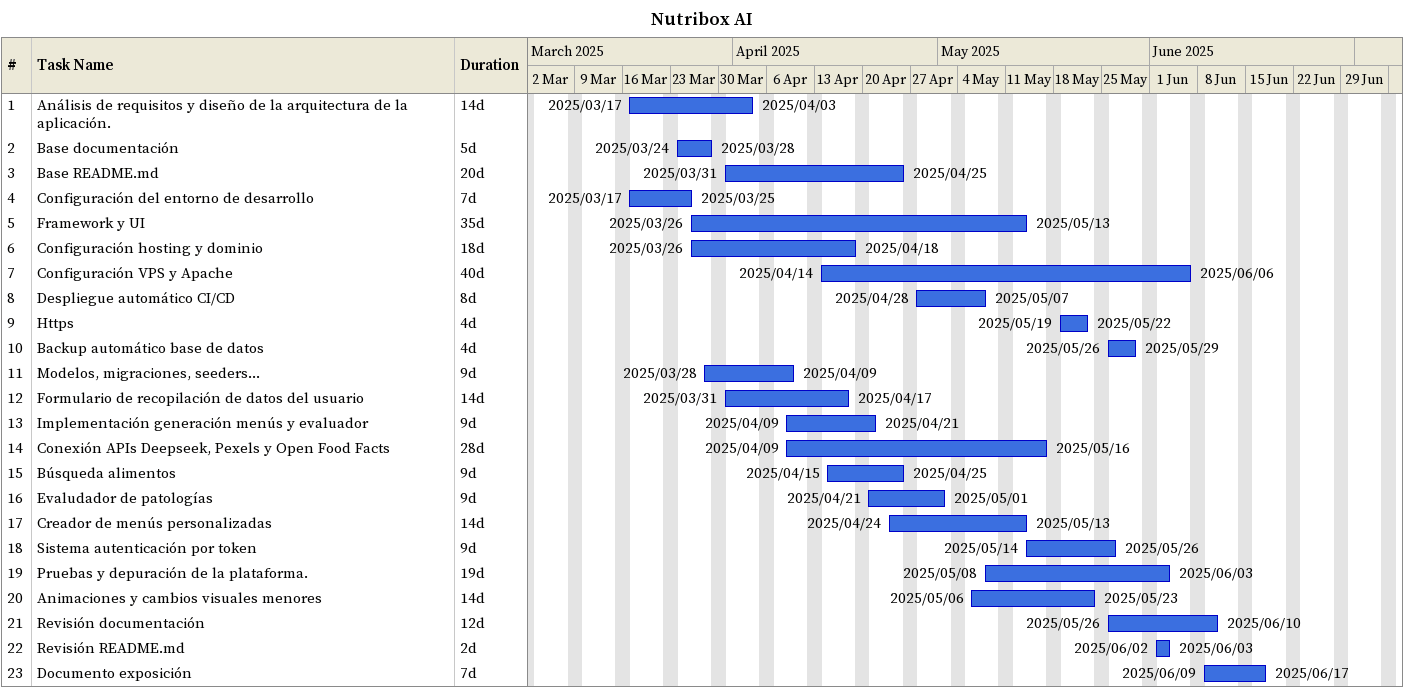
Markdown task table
Nutribox AI

| ID | Task | Duration | Start | Finish |
|---|---|---|---|---|
| 1 | Análisis de requisitos y diseño de la arquitectura de la aplicación. | 14d | 2025-03-17 | 2025-04-03 |
| 2 | Base documentación | 5d | 2025-03-24 | 2025-03-28 |
| 3 | Base README.md | 20d | 2025-03-31 | 2025-04-25 |
| 4 | Configuración del entorno de desarrollo | 7d | 2025-03-17 | 2025-03-25 |
| 5 | Framework y UI | 35d | 2025-03-26 | 2025-05-13 |
| 6 | Configuración hosting y dominio | 18d | 2025-03-26 | 2025-04-18 |
| 7 | Configuración VPS y Apache | 40d | 2025-04-14 | 2025-06-06 |
| 8 | Despliegue automático CI/CD | 8d | 2025-04-28 | 2025-05-07 |
| 9 | Https | 4d | 2025-05-19 | 2025-05-22 |
| 10 | Backup automático base de datos | 4d | 2025-05-26 | 2025-05-29 |
| 11 | Modelos, migraciones, seeders... | 9d | 2025-03-28 | 2025-04-09 |
| 12 | Formulario de recopilación de datos del usuario | 14d | 2025-03-31 | 2025-04-17 |
| 13 | Implementación generación menús y evaluador | 9d | 2025-04-09 | 2025-04-21 |
| 14 | Conexión APIs Deepseek, Pexels y Open Food Facts | 28d | 2025-04-09 | 2025-05-16 |
| 15 | Búsqueda alimentos | 9d | 2025-04-15 | 2025-04-25 |
| 16 | Evaludador de patologías | 9d | 2025-04-21 | 2025-05-01 |
| 17 | Creador de menús personalizadas | 14d | 2025-04-24 | 2025-05-13 |
| 18 | Sistema autenticación por token | 9d | 2025-05-14 | 2025-05-26 |
| 19 | Pruebas y depuración de la plataforma. | 19d | 2025-05-08 | 2025-06-03 |
| 20 | Animaciones y cambios visuales menores | 14d | 2025-05-06 | 2025-05-23 |
| 21 | Revisión documentación | 12d | 2025-05-26 | 2025-06-10 |
| 22 | Revisión README.md | 2d | 2025-06-02 | 2025-06-03 |
| 23 | Documento exposición | 7d | 2025-06-09 | 2025-06-17 |
